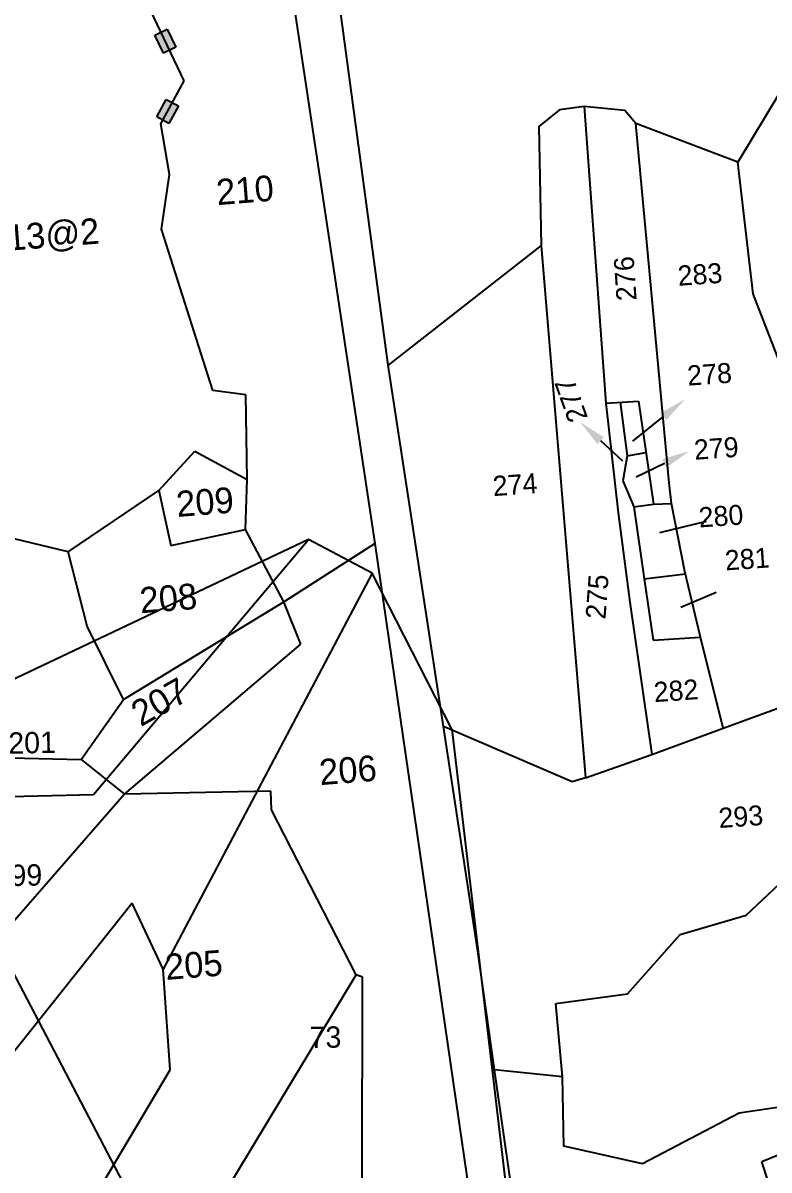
# Model space of a CAD drawing. Header units: metres. Extents: x 300459 to 305009, y 1966084 to 1969313.
# Drawn here: x 302370 to 302689.7, y 1967725.3 to 1968216.7 of the extents above; entities that cross this region are included whole.
import ezdxf

# ---------------------------------------------------------------- set-up
doc = ezdxf.new("R2010")
doc.units = ezdxf.units.M
doc.header["$LTSCALE"] = 0.3
doc.layers.get('0').update_dxf_attribs({"linetype": 'CONTINUOUS'})
for name, color, linetype in [('OFF', 1, 'CONTINUOUS'), ('POLY_PARCEL', 6, 'CONTINUOUS'), ('TEXT_PARCEL', 7, 'CONTINUOUS')]:
    doc.layers.add(name, color=color, linetype=linetype)
doc.styles.add('TEXT_MAP', font='KRDEV050.TTF')

# ---------------------------------------------------------------- blocks, each defined once
blk = doc.blocks.new('123')
for points in [[(302430.2, 1968203.81), (302435.54, 1968206.36), (302431.86, 1968214.07), (302426.52, 1968211.53)], [(302436.61, 1968181.16), (302431.42, 1968183.98), (302427.34, 1968176.47), (302432.53, 1968173.65)]]:
    blk.add_hatch(color=256).paths.add_polyline_path(points)
for p, q in [((302426.52, 1968211.53), (302431.86, 1968214.07)), ((302430.2, 1968203.81), (302426.52, 1968211.53)), ((302431.86, 1968214.07), (302435.54, 1968206.36)), ((302435.54, 1968206.36), (302430.2, 1968203.81)), ((302427.34, 1968176.47), (302431.42, 1968183.98)), ((302431.42, 1968183.98), (302436.61, 1968181.16)), ((302436.61, 1968181.16), (302432.53, 1968173.65)), ((302432.53, 1968173.65), (302427.34, 1968176.47)), ((302644.4, 1968048.09), (302631.2, 1968037.55)), ((302617.49, 1968037.78), (302626.91, 1968029.15)), ((302644.84, 1968028.04), (302632.7, 1968022.07)), ((302662.78, 1968003.17), (302642.8, 1967998.25)), ((302667.06, 1967972.77), (302651.93, 1967966.29))]:
    blk.add_line(p, q)
for points in [[(302643.17, 1968049.65), (302653.71, 1968055.53), (302645.64, 1968046.54)], [(302616.15, 1968036.32), (302608.7, 1968045.83), (302618.83, 1968039.24)], [(302643.96, 1968029.82), (302655.53, 1968033.3), (302645.72, 1968026.26)]]:
    blk.add_solid(points)
at = {"layer": 'OFF'}
for p, q in [((302492.43, 1967995.36), (302282.52, 1967896.17)), ((302519.68, 1967980.96), (302492.43, 1967995.36)), ((302553.78, 1967914.1), (302519.68, 1967980.96))]:
    blk.add_line(p, q, dxfattribs=at)
at = {"layer": 'POLY_PARCEL'}
for p, q in [((302478.62, 1968274.44), (302520.75, 1967993.67)), ((302439.12, 1968191.97), (302409.82, 1968253.42)), ((302526.5, 1968070.17), (302503.7, 1968239.95)), ((302429.12, 1968173.57), (302439.12, 1968191.97)), ((302694.34, 1968186.99), (302676.31, 1968157.07)), ((302610.49, 1968180.91), (302599.92, 1968179.49)), ((302610.49, 1968180.91), (302619.83, 1968053.87)), ((302627.94, 1968179.21), (302610.49, 1968180.91)), ((302599.92, 1968179.49), (302591.13, 1968172.37)), ((302632.62, 1968173.58), (302627.94, 1968179.21)), ((302432.77, 1968151.87), (302429.12, 1968173.57)), ((302591.13, 1968172.37), (302592.02, 1968121.33)), ((302646.86, 1968019.73), (302632.62, 1968173.58)), ((302676.31, 1968157.07), (302632.62, 1968173.58)), ((302682.85, 1968100.61), (302676.31, 1968157.07)), ((302429.35, 1968128.34), (302432.77, 1968151.87)), ((302451.4, 1968059.25), (302429.35, 1968128.34)), ((302592.02, 1968121.33), (302526.5, 1968070.17)), ((302592.02, 1968121.33), (302611.11, 1967893.31)), ((302696.12, 1968066.33), (302682.85, 1968100.61)), ((302550.15, 1967915.27), (302526.5, 1968070.17)), ((302465.58, 1968057.41), (302451.4, 1968059.25)), ((302466.12, 1968021.2), (302465.58, 1968057.41)), ((302619.83, 1968053.87), (302633.77, 1968054.7)), ((302619.83, 1968053.87), (302625.02, 1968006.87)), ((302625.91, 1968054.23), (302628.88, 1968031.23)), ((302633.77, 1968054.7), (302640.15, 1968010.54)), ((302428.31, 1968016.43), (302443.69, 1968033.25)), ((302443.69, 1968033.25), (302466.12, 1968021.2)), ((302628.88, 1968031.23), (302627.12, 1968020.58)), ((302628.88, 1968031.23), (302636.96, 1968032.67)), ((302465.37, 1967999.68), (302466.12, 1968021.2)), ((302627.12, 1968020.58), (302631.72, 1968009.44)), ((302647.9, 1968010.8), (302646.86, 1968019.73)), ((302389.34, 1967990.14), (302428.31, 1968016.43)), ((302428.31, 1968016.43), (302433.44, 1967992.89)), ((302631.72, 1968009.44), (302640.15, 1968010.54)), ((302631.72, 1968009.44), (302636.23, 1967978.51)), ((302640.15, 1968010.54), (302647.9, 1968010.8)), ((302653.65, 1967981.7), (302647.9, 1968010.8)), ((302625.02, 1968006.87), (302630.03, 1967968.57)), ((302389.34, 1967990.14), (302341.41, 1968001.62)), ((302433.44, 1967992.89), (302465.37, 1967999.68)), ((302481.84, 1967968.71), (302465.37, 1967999.68)), ((302400.3, 1967886.23), (302492.43, 1967995.36)), ((302481.84, 1967968.71), (302520.75, 1967993.67)), ((302520.75, 1967993.67), (302566.59, 1967678.22)), ((302397.48, 1967958.31), (302389.34, 1967990.14)), ((302519.68, 1967980.96), (302430.05, 1967811.28)), ((302636.23, 1967978.51), (302653.9, 1967980.65)), ((302660.3, 1967953.63), (302653.65, 1967981.7)), ((302636.23, 1967978.51), (302640.05, 1967952.27)), ((302413.04, 1967926.88), (302481.84, 1967968.71)), ((302489.06, 1967950.64), (302481.84, 1967968.71)), ((302630.03, 1967968.57), (302639.53, 1967903.31)), ((302413.04, 1967926.88), (302397.48, 1967958.31)), ((302413.57, 1967886.32), (302489.06, 1967950.64)), ((302640.05, 1967952.27), (302660.3, 1967953.63)), ((302670.07, 1967914.56), (302660.3, 1967953.63)), ((302670.07, 1967914.56), (302728.06, 1967935.88)), ((302395.03, 1967901.18), (302413.04, 1967926.88)), ((302605.27, 1967891.66), (302550.15, 1967915.27)), ((302564.89, 1967819.03), (302550.15, 1967915.27)), ((302553.78, 1967914.1), (302582.98, 1967666.64)), ((302639.53, 1967903.31), (302670.07, 1967914.56)), ((302315.62, 1967902.88), (302395.03, 1967901.18)), ((302395.03, 1967901.18), (302413.57, 1967886.32)), ((302611.11, 1967893.31), (302639.53, 1967903.31)), ((302611.11, 1967893.31), (302605.27, 1967891.66)), ((302283.75, 1967883.13), (302400.3, 1967886.23)), ((302413.57, 1967886.32), (302358.72, 1967823.42)), ((302476.27, 1967887.67), (302413.57, 1967886.32)), ((302476.52, 1967879.59), (302476.27, 1967887.67)), ((302512.73, 1967808.92), (302476.52, 1967879.59)), ((302679.86, 1967834.42), (302705.15, 1967858.31)), ((302416.85, 1967839.62), (302351.15, 1967757.1)), ((302430.05, 1967811.28), (302416.85, 1967839.62)), ((302651.65, 1967826.13), (302679.86, 1967834.42)), ((302434.47, 1967679.09), (302358.72, 1967823.42)), ((302629.03, 1967800.76), (302651.65, 1967826.13)), ((302572.05, 1967768.2), (302564.89, 1967819.03)), ((302433.1, 1967768.28), (302430.05, 1967811.28)), ((302434.47, 1967679.09), (302512.73, 1967808.92)), ((302515.51, 1967807.98), (302512.73, 1967808.92)), ((302515.39, 1967721.19), (302515.51, 1967807.98)), ((302598.41, 1967796.62), (302629.03, 1967800.76)), ((302601.21, 1967765.28), (302598.41, 1967796.62)), ((302391.5, 1967698.23), (302433.1, 1967768.28)), ((302601.21, 1967765.28), (302572.05, 1967768.2)), ((302578.98, 1967720.59), (302572.05, 1967768.2)), ((302601.78, 1967735.55), (302601.21, 1967765.28)), ((302700.08, 1967753.11), (302676.87, 1967749.61)), ((302676.87, 1967749.61), (302635.48, 1967727.96)), ((302635.48, 1967727.96), (302601.78, 1967735.55)), ((302686.54, 1967728.96), (302705.64, 1967736.82)), ((302700.8, 1967684.55), (302686.54, 1967728.96))]:
    blk.add_line(p, q, dxfattribs=at)
at = {"layer": 'TEXT_PARCEL', "ltscale": 10, "style": 'TEXT_MAP'}
for s, rotation, p in [('210', 4.5133, (302453.28, 1968138.66)), ('213@2', 4.5133, (302355.41, 1968118.47)), ('209', 4.5133, (302436.13, 1968005.05)), ('208', 4.5133, (302420.45, 1967963.8)), ('207', 29.4171, (302420.51, 1967915.02)), ('206', 4.5133, (302497.39, 1967890.17)), ('205', 4.5133, (302431.36, 1967806.72))]:
    blk.add_text(s, height=11.053, rotation=rotation, dxfattribs=at).set_placement(p)
at = {"layer": 'TEXT_PARCEL', "style": 'TEXT_MAP'}
for s, height, rotation, p in [('276', 8.577, 93.9552, (302632.98, 1968097.95)), ('283', 8.577, 3.9552, (302650.85, 1968104.11)), ('278', 8.577, 3.9552, (302654.94, 1968061.33)), ('277', 8.577, 109.9177, (302612.18, 1968047.56)), ('279', 8.577, 3.9552, (302657.84, 1968029.56)), ('274', 8.577, 3.9552, (302571.61, 1968014)), ('280', 8.577, 3.9552, (302659.85, 1968000.57)), ('281', 8.577, 3.9552, (302671.08, 1967982.16)), ('275', 8.577, 85.8159, (302619.61, 1967961.06)), ('282', 8.577, 3.9552, (302640.59, 1967925.73)), ('201', 9.137, 1.1568, (302363.84, 1967903.62)), ('293', 8.577, 3.9552, (302668.35, 1967871.8)), ('199', 9.137, 1.1568, (302357.99, 1967846.8)), ('73', 9.137, 1.1568, (302492.93, 1967777.49))]:
    blk.add_text(s, height=height, rotation=rotation, dxfattribs=at).set_placement(p)

msp = doc.modelspace()

# ---------------------------------------------------------------- block references
msp.add_blockref('123', (0, 0))

doc.saveas('drawing.dxf')
